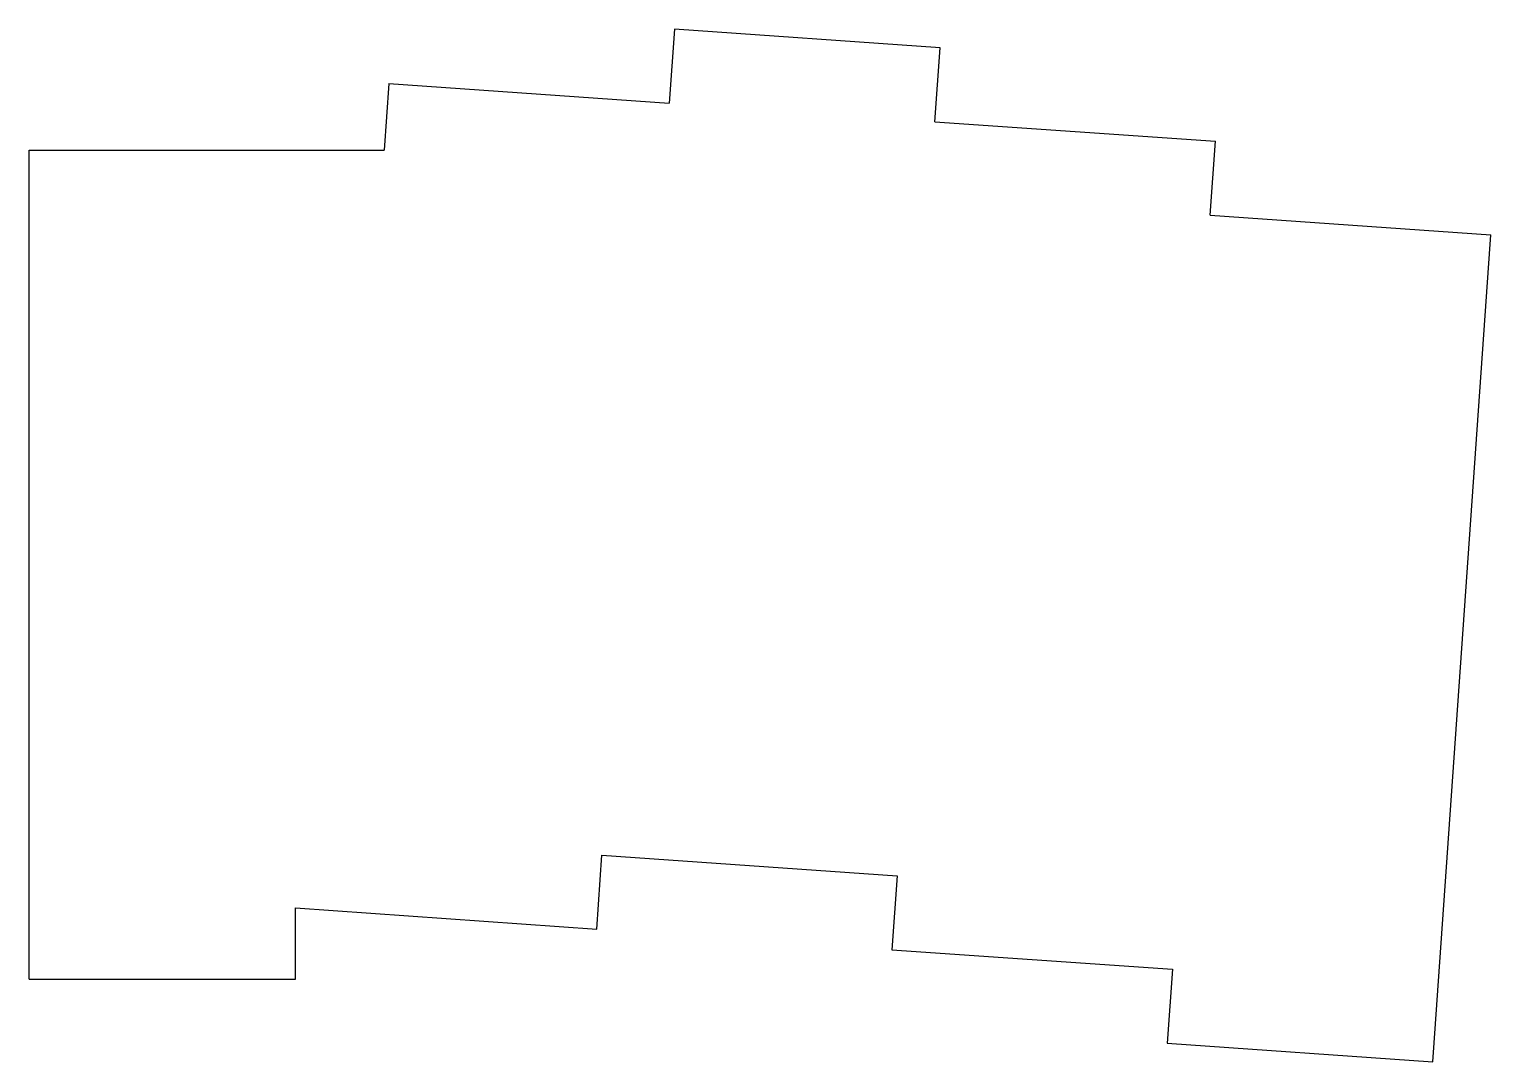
# Model space of a CAD drawing. Header units: millimetres. Extents: x -9 to 89.8, y -14.6 to 55.2.
import ezdxf

# ---------------------------------------------------------------- set-up
doc = ezdxf.new("R2010")
doc.units = ezdxf.units.MM

msp = doc.modelspace()

# ---------------------------------------------------------------- linework, layer by layer
at = {"linetype": 'CONTINUOUS'}
for p, q in [((34.603, 55.176), (34.254, 50.188)), ((52.559, 53.92), (34.603, 55.176)), ((52.21, 48.932), (52.559, 53.92)), ((15.3, 51.513), (14.985, 47)), ((15.3, 51.513), (34.254, 50.188)), ((52.21, 48.932), (71.164, 47.607)), ((70.815, 42.619), (71.164, 47.607)), ((-9, -9), (-9, 47)), ((-9, 47), (14.985, 47)), ((70.815, 42.619), (89.769, 41.294)), ((85.863, -14.57), (89.769, 41.294)), ((29.35, -5.606), (29.699, -0.618)), ((29.699, -0.618), (49.65, -2.013)), ((49.65, -2.013), (49.302, -7.001)), ((9, -9), (9, -4.183)), ((9, -4.183), (29.35, -5.606)), ((49.302, -7.001), (68.255, -8.326)), ((68.255, -8.326), (67.906, -13.314)), ((-9, -9), (9, -9)), ((67.906, -13.314), (85.863, -14.57))]:
    msp.add_line(p, q, dxfattribs=at)

doc.saveas('drawing.dxf')
